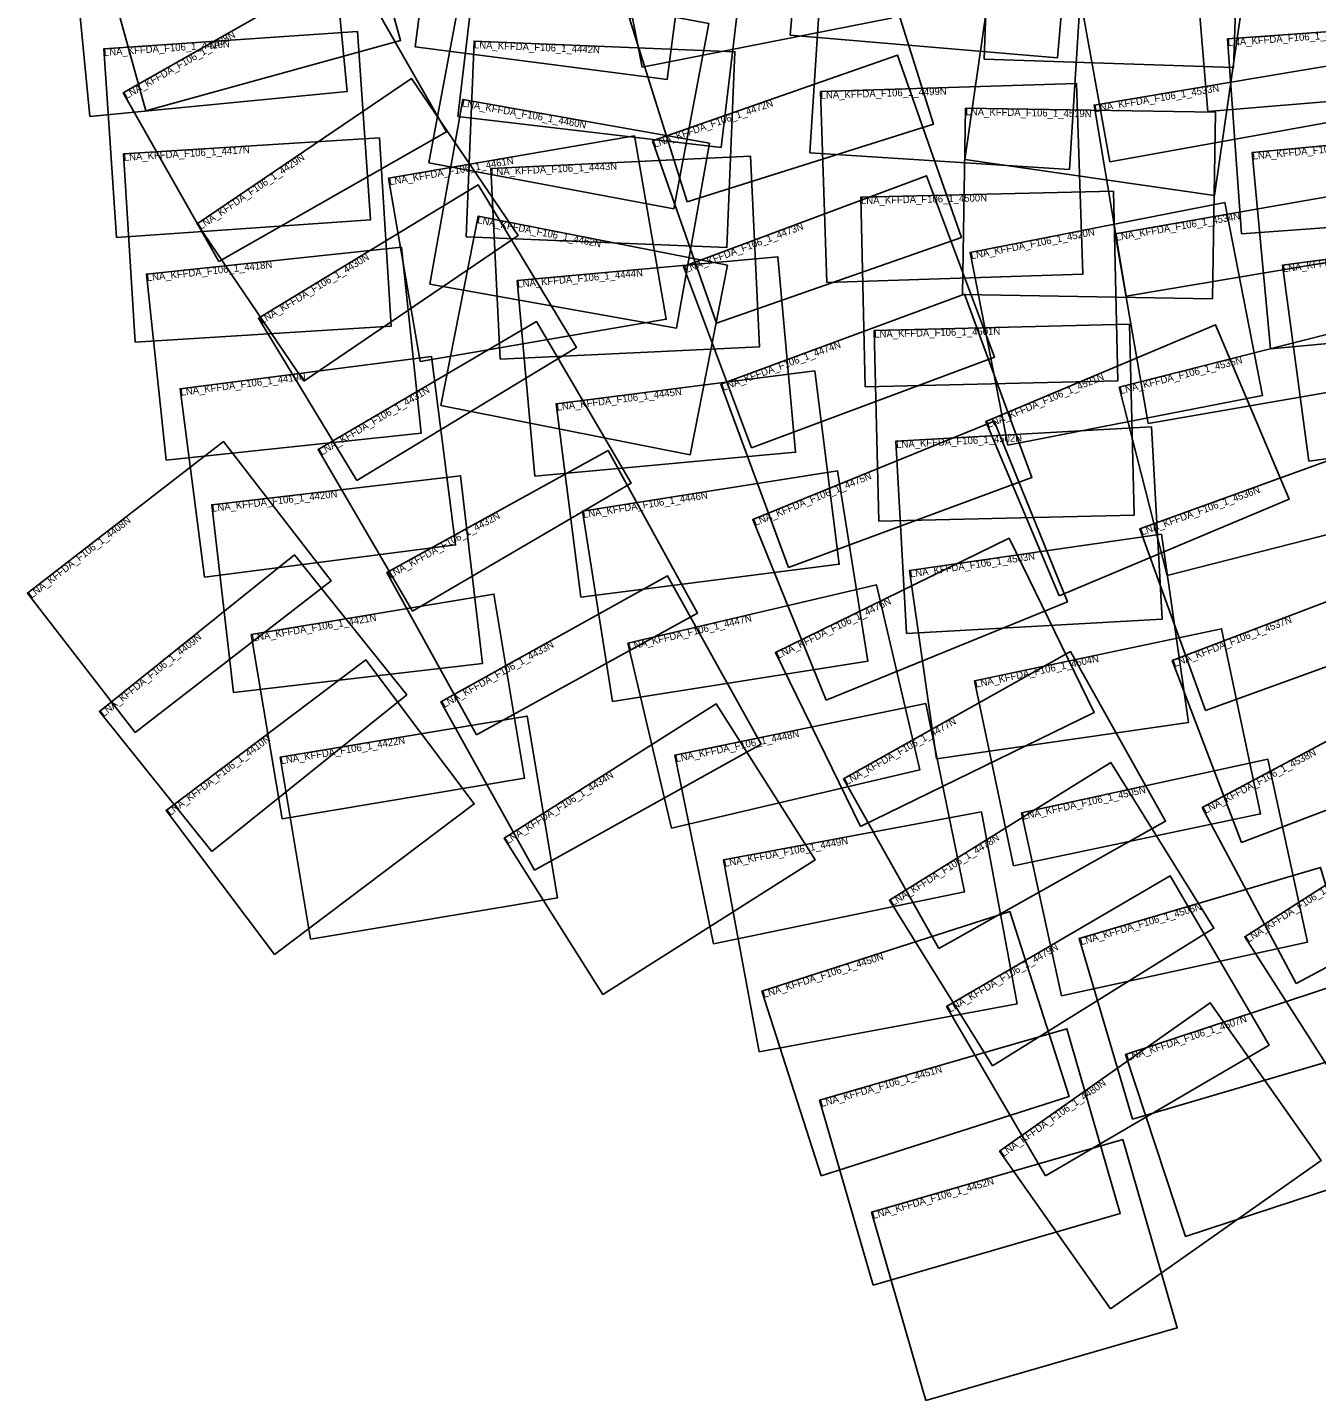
# Model space of a CAD drawing. Extents: x 426982 to 442014, y 298867 to 318951.
# Drawn here: x 427776 to 436824, y 299309 to 308944 of the extents above; entities that cross this region are included whole.
import ezdxf

# ---------------------------------------------------------------- set-up
doc = ezdxf.new("R2010")
doc.units = 0
doc.layers.add('Default', color=7, linetype='Continuous')

msp = doc.modelspace()

# ---------------------------------------------------------------- linework, layer by layer
at = {"layer": 'Default'}
for points in [[(432090.2, 308664), (431831.9, 309973.1), (433580, 310317.9), (433838.3, 309008.9)], [(433130, 308890.6), (433250, 310306.6), (435126.6, 310147.6), (435006.6, 308731.6)], [(428606.2, 308358.8), (428239.5, 309686.1), (430027.9, 310180.2), (430394.6, 308852.8)], [(430496.2, 308808.6), (430668.5, 310128.3), (432437.9, 309897.3), (432265.7, 308577.7)], [(434491.5, 308722.2), (434537.7, 310056.6), (436286.7, 309996.1), (436240.5, 308661.7)], [(436060, 308354), (435945.5, 309730.3), (437783.1, 309883.2), (437897.6, 308506.9)], [(428214, 308319.4), (428084.2, 309651.1), (429890.7, 309827.2), (430020.5, 308495.5)], [(430797.5, 308319.6), (430961.1, 309699), (432808, 309479.9), (432644.5, 308100.6)], [(435372.4, 308000.9), (435128.4, 309349.9), (436929.7, 309675.7), (437173.7, 308326.6)], [(432406.5, 307720.5), (432000.4, 309007.3), (433729.7, 309553), (434135.8, 308266.2)], [(429119.3, 307302.6), (428447.1, 308484.2), (430044.1, 309392.8), (430716.4, 308211.3)], [(433268.1, 308063.2), (433355.2, 309440.6), (435176.2, 309325.4), (435089.1, 307948)], [(430592.9, 307994.7), (430836.9, 309294), (432557.5, 308971), (432313.5, 307671.7)], [(434354.3, 308017.9), (434544.7, 309330.7), (436297.1, 309076.4), (436106.6, 307763.7)], [(436296.5, 307496.5), (436198.3, 308863.2), (438033.4, 308995.1), (438131.7, 307628.4)], [(428402, 307470.7), (428310.9, 308793.5), (430091.6, 308916.2), (430182.7, 307593.3)], [(430854.8, 307475.2), (430911.1, 308848), (432741.9, 308773), (432685.7, 307400.2)], [(432611.3, 306868), (432163, 308147.1), (433883.2, 308750.1), (434331.6, 307471)], [(435486.6, 307059.3), (435262.6, 308398.8), (437058.7, 308699.2), (437282.7, 307359.7)], [(429715.3, 306461.6), (428966.2, 307564.8), (430470.3, 308586.1), (431219.4, 307483)], [(433385.8, 307153.5), (433342.3, 308493.3), (435139.3, 308551.7), (435182.8, 307211.9)], [(430601, 307142.7), (430831.8, 308439), (432562.5, 308130.9), (432331.7, 306834.6)], [(434338.6, 307070.1), (434360.8, 308378.4), (436114.6, 308348.6), (436092.4, 307040.3)], [(436501.5, 306687.8), (436372.7, 308066.2), (438215.5, 308238.4), (438344.3, 306859.9)], [(428532.5, 306736.5), (428450.6, 308057.4), (430247.1, 308168.8), (430329, 306847.9)], [(430532.8, 306598.9), (430310.9, 307885.6), (432037.4, 308183.3), (432259.3, 306896.7)], [(431093.2, 306615.8), (431028.9, 307954.3), (432849.9, 308041.7), (432914.2, 306703.3)], [(430087.6, 305763.7), (429397, 306903.8), (430940.1, 307838.4), (431630.6, 306698.3)], [(432856.9, 305993.1), (432381.4, 307266.6), (434087, 307903.5), (434562.5, 306630.1)], [(433655.6, 306423.1), (433625.6, 307753.9), (435398.9, 307793.9), (435428.9, 306463.1)], [(435642.5, 306164.4), (435410.3, 307495.4), (437189.7, 307805.7), (437421.9, 306474.7)], [(434656.6, 306012.5), (434392.4, 307365.8), (436179, 307714.5), (436443.2, 306361.2)], [(430677.1, 306291.6), (430939.8, 307620.6), (432689.2, 307274.8), (432426.5, 305945.8)], [(436769.9, 305900.6), (436584.6, 307274.9), (438421.1, 307522.5), (438606.4, 306148.2)], [(428749.9, 305907.2), (428611.1, 307212.8), (430400.5, 307403), (430539.3, 306097.4)], [(431336.9, 305796), (431211.9, 307167.9), (433042.8, 307334.7), (433167.7, 305962.8)], [(433116.9, 305155.3), (432642.5, 306440.3), (434351.9, 307071.4), (434826.4, 305786.5)], [(430479.4, 304848.8), (429815.9, 305982.6), (431348.7, 306879.5), (432012.1, 305745.8)], [(435774.3, 305098.9), (435438.1, 306418.7), (437189.4, 306864.8), (437525.6, 305545)], [(433751.2, 305478.9), (433718.5, 306817), (435510.4, 306860.8), (435543.1, 305522.7)], [(435017.2, 304955), (434502.3, 306178.6), (436115.4, 306857.3), (436630.3, 305633.7)], [(429017.4, 305086.3), (428847.4, 306408.9), (430611.2, 306635.6), (430781.3, 305313.1)], [(431658.9, 304947), (431486.7, 306303.4), (433301.7, 306533.9), (433474, 305177.5)], [(433382.4, 304224.5), (432867, 305492.1), (434560.1, 306180.6), (435075.6, 304913)], [(433946.3, 304691.8), (433871.7, 306041.7), (435664.5, 306140.8), (435739.1, 304790.9)], [(428531.3, 303997.6), (427775.9, 304974.9), (429150.9, 306037.9), (429906.4, 305060.6)], [(436045.1, 304151.1), (435582.8, 305425.8), (437288.3, 306044.2), (437750.5, 304769.6)], [(430926.8, 303979.6), (430299.1, 305120.3), (431852.1, 305974.8), (432479.7, 304834.1)], [(431882.9, 304213.2), (431671.5, 305550.4), (433462.2, 305833.4), (433673.6, 304496.3)], [(429222.1, 304278.3), (429068.9, 305594.5), (430815.8, 305797.8), (430969, 304481.7)], [(433623, 303336.1), (433026, 304558.2), (434666.2, 305359.4), (435263.2, 304137.3)], [(434156.9, 303812.7), (433966.8, 305134), (435735.3, 305388.4), (435925.4, 304067.2)], [(429069.8, 303161.8), (428281.5, 304143.3), (429650.1, 305242.4), (430438.3, 304261)], [(436295.8, 303225.5), (435810.3, 304501.6), (437518.2, 305151.4), (438003.7, 303875.4)], [(431335.3, 303030.2), (430678, 304212.5), (432267.7, 305096.3), (432925, 303914)], [(432296.1, 303324.3), (431990.4, 304623.4), (433734.4, 305033.9), (434040.1, 303734.7)], [(429562.9, 303391.5), (429347.2, 304684.2), (431049.4, 304968.2), (431265.1, 303675.5)], [(434697, 303060.2), (434423.3, 304359.8), (436157, 304724.8), (436430.6, 303425.2)], [(434172, 302480), (433503.6, 303671.1), (435096.1, 304564.7), (435764.5, 303373.7)], [(429510.3, 302439.6), (428748.9, 303450.3), (430150.1, 304505.9), (430911.5, 303495.2)], [(436680.2, 302234.7), (436021.8, 303469.4), (437669.2, 304347.9), (438327.6, 303113.3)], [(431815.2, 302158.8), (431120.9, 303254.1), (432609.2, 304197.7), (433303.5, 303102.4)], [(432591.9, 302514.7), (432319.5, 303837), (434081, 304199.9), (434353.4, 302877.6)], [(429761.6, 302547.1), (429548.9, 303823.4), (431282.7, 304112.3), (431495.4, 302836.1)], [(434548.7, 301656.8), (433825.2, 302820.9), (435379.6, 303787), (436103.1, 302622.8)], [(435032.8, 302149.9), (434753.3, 303432.9), (436481, 303809.3), (436760.5, 302526.3)], [(437087, 301362.2), (436319.3, 302563.3), (437926.7, 303590.7), (438694.5, 302389.6)], [(432910.4, 301757), (432660.5, 303102.4), (434472.5, 303439.1), (434722.4, 302093.6)], [(435532.5, 301282.5), (435158.5, 302551.5), (436850.6, 303050.4), (437224.7, 301781.3)], [(434921.3, 300886.1), (434227.2, 302073.6), (435796.3, 302990.8), (436490.4, 301803.2)], [(433347.7, 300884.9), (432931.3, 302181.7), (434671.7, 302740.5), (435088.1, 301443.6)], [(435902.8, 300460.4), (435483.2, 301738.1), (437180.8, 302295.5), (437600.4, 301017.8)], [(435377.7, 299952.8), (434599, 301058.2), (436078, 302100), (436856.6, 300994.6)], [(433710.7, 300119.8), (433335.6, 301416), (435071.2, 301918.3), (435446.3, 300622.2)], [(434081.8, 299309.2), (433700.1, 300630.6), (435463.9, 301140), (435845.5, 299818.6)]]:
    msp.add_lwpolyline(points, close=True, dxfattribs=at)

# ---------------------------------------------------------------- texts
for s, rotation, p in [('LNA_KFFDA_F106_1_4428N', 29.63827, (428471.8, 308440.7)), ('LNA_KFFDA_F106_1_4560N', 4.11199, (436201.8, 308813.3)), ('LNA_KFFDA_F106_1_4416N', 3.93974, (428314.4, 308743.7)), ('LNA_KFFDA_F106_1_4442N', 357.65428, (430909, 308798.1)), ('LNA_KFFDA_F106_1_4499N', 1.86145, (433343.9, 308443.3)), ('LNA_KFFDA_F106_1_4533N', 9.49383, (435270.8, 308349.5)), ('LNA_KFFDA_F106_1_4460N', 349.90642, (430823, 308389.8)), ('LNA_KFFDA_F106_1_4472N', 19.31652, (432179.5, 308099.9)), ('LNA_KFFDA_F106_1_4519N', 359.02547, (434360, 308328.4)), ('LNA_KFFDA_F106_1_4561N', 5.33785, (436377.3, 308016.5)), ('LNA_KFFDA_F106_1_4417N', 3.54777, (428453.7, 308007.5)), ('LNA_KFFDA_F106_1_4429N', 34.17828, (428994.3, 307523.4)), ('LNA_KFFDA_F106_1_4461N', 9.78497, (430319.4, 307836.3)), ('LNA_KFFDA_F106_1_4443N', 2.74965, (431031.3, 307904.3)), ('LNA_KFFDA_F106_1_4500N', 1.29103, (433626.8, 307703.9)), ('LNA_KFFDA_F106_1_4534N', 9.89294, (435418.9, 307446.1)), ('LNA_KFFDA_F106_1_4462N', 348.8189, (430930.1, 307571.5)), ('LNA_KFFDA_F106_1_4473N', 20.47842, (432398.9, 307219.7)), ('LNA_KFFDA_F106_1_4520N', 11.04496, (434402, 307316.7)), ('LNA_KFFDA_F106_1_4430N', 31.20239, (429422.9, 306861.1)), ('LNA_KFFDA_F106_1_4562N', 7.6785, (436591.3, 307225.4)), ('LNA_KFFDA_F106_1_4418N', 6.06799, (428616.4, 307163.1)), ('LNA_KFFDA_F106_1_4444N', 5.20477, (431216.5, 307118.1)), ('LNA_KFFDA_F106_1_4501N', 1.39983, (433719.7, 306767)), ('LNA_KFFDA_F106_1_4474N', 20.26574, (432659.8, 306393.4)), ('LNA_KFFDA_F106_1_4535N', 14.29074, (435450.5, 306370.2)), ('LNA_KFFDA_F106_1_4419N', 7.32563, (428853.8, 306359.3)), ('LNA_KFFDA_F106_1_4521N', 22.82001, (434521.7, 306132.5)), ('LNA_KFFDA_F106_1_4431N', 30.33609, (429841.2, 305939.4)), ('LNA_KFFDA_F106_1_4445N', 7.23709, (431493, 306253.8)), ('LNA_KFFDA_F106_1_4502N', 3.16158, (433874.5, 305991.8)), ('LNA_KFFDA_F106_1_4475N', 22.12807, (432885.8, 305445.8)), ('LNA_KFFDA_F106_1_4536N', 19.93264, (435599.9, 305378.8)), ('LNA_KFFDA_F106_1_4420N', 6.63982, (429074.7, 305544.8)), ('LNA_KFFDA_F106_1_4446N', 8.98342, (431679.3, 305501)), ('LNA_KFFDA_F106_1_4432N', 28.82149, (430323.2, 305076.5)), ('LNA_KFFDA_F106_1_4408N', 37.70416, (427806.4, 304935.4)), ('LNA_KFFDA_F106_1_4503N', 8.18794, (433973.9, 305084.5)), ('LNA_KFFDA_F106_1_4476N', 26.03472, (433047.9, 304513.3)), ('LNA_KFFDA_F106_1_4421N', 9.47224, (429355.4, 304634.9)), ('LNA_KFFDA_F106_1_4447N', 13.24363, (432001.8, 304574.7)), ('LNA_KFFDA_F106_1_4537N', 20.83096, (435828.1, 304454.9)), ('LNA_KFFDA_F106_1_4409N', 38.76952, (428312.8, 304104.3)), ('LNA_KFFDA_F106_1_4433N', 29.07108, (430702.3, 304168.8)), ('LNA_KFFDA_F106_1_4504N', 11.89035, (434433.6, 304310.8)), ('LNA_KFFDA_F106_1_4477N', 29.29913, (433528.1, 303627.4)), ('LNA_KFFDA_F106_1_4410N', 36.99395, (428779, 303410.3)), ('LNA_KFFDA_F106_1_4448N', 11.64095, (432329.6, 303788.1)), ('LNA_KFFDA_F106_1_4422N', 9.46263, (429557.1, 303774)), ('LNA_KFFDA_F106_1_4538N', 28.07039, (436045.3, 303425.3)), ('LNA_KFFDA_F106_1_4434N', 32.37262, (431147.6, 303211.9)), ('LNA_KFFDA_F106_1_4505N', 12.28978, (434764, 303384.1)), ('LNA_KFFDA_F106_1_4449N', 10.52495, (432669.6, 303053.3)), ('LNA_KFFDA_F106_1_4478N', 31.8611, (433851.6, 302778.5)), ('LNA_KFFDA_F106_1_4539N', 32.58515, (436346.2, 302521.2)), ('LNA_KFFDA_F106_1_4506N', 16.42448, (435172.6, 302503.6)), ('LNA_KFFDA_F106_1_4450N', 17.7999, (432946.6, 302134.1)), ('LNA_KFFDA_F106_1_4479N', 30.3062, (434252.4, 302030.5)), ('LNA_KFFDA_F106_1_4507N', 18.18029, (435498.8, 301690.6)), ('LNA_KFFDA_F106_1_4451N', 16.14186, (433349.5, 301368)), ('LNA_KFFDA_F106_1_4480N', 35.16151, (434627.8, 301017.3)), ('LNA_KFFDA_F106_1_4452N', 16.11044, (433714, 300582.5))]:
    msp.add_text(s, height=50, rotation=rotation, dxfattribs=at).set_placement(p)

doc.saveas('drawing.dxf')
